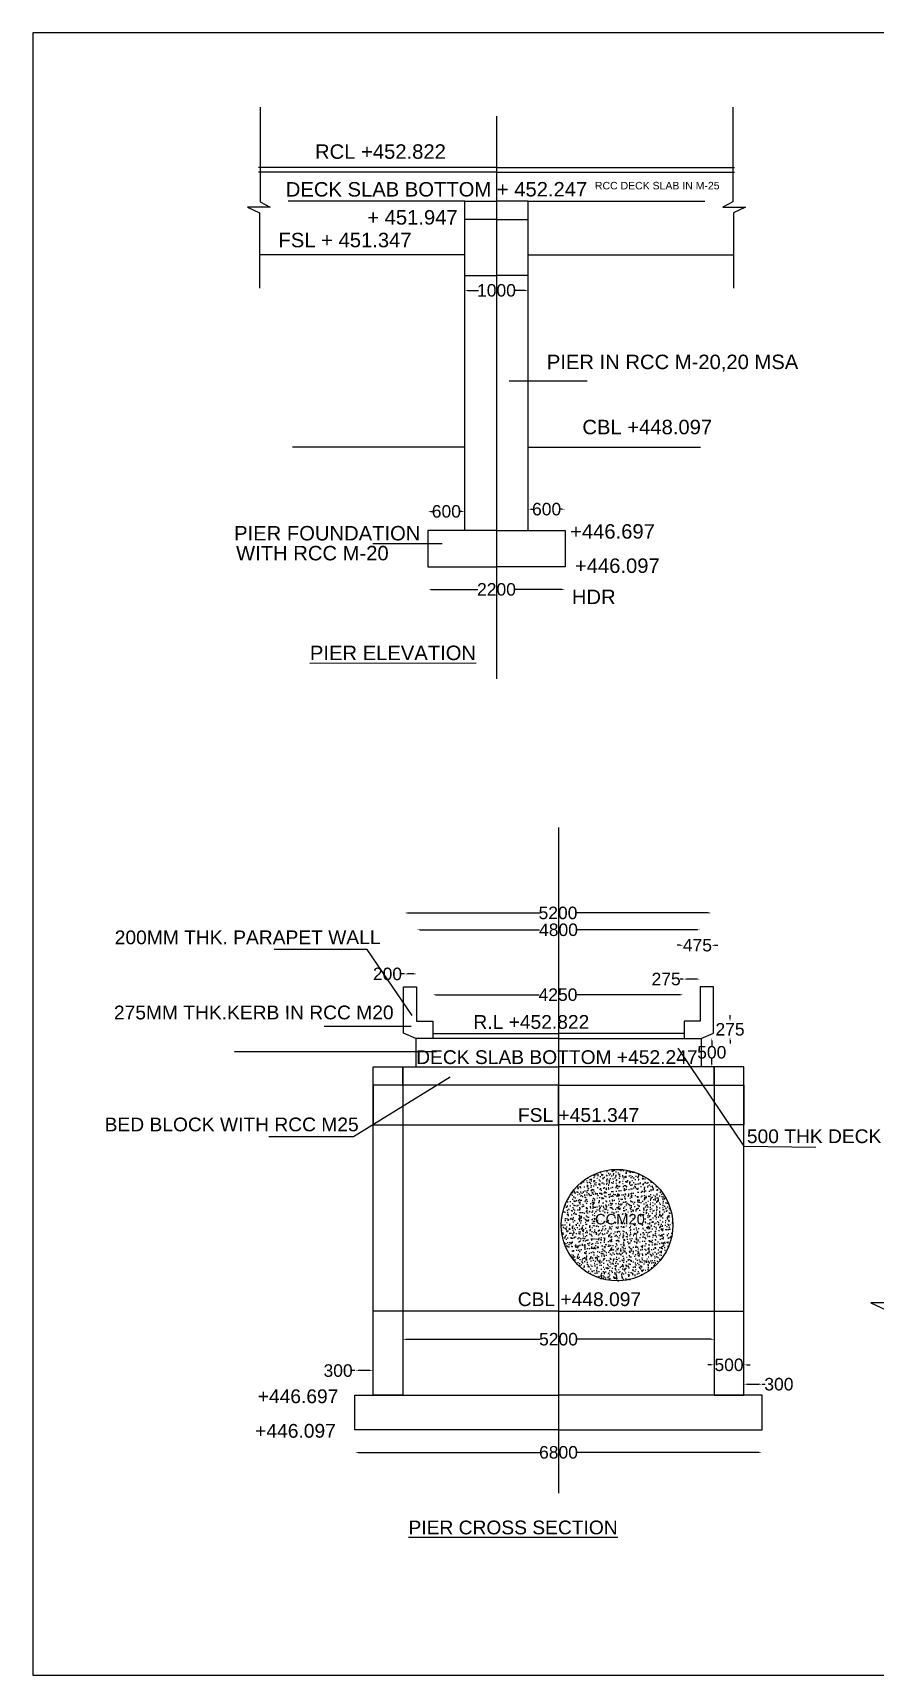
# Model space of a CAD drawing. Header units: inches. Extents: x 462478 to 482655, y -171037 to -157900.
# Drawn here: x 462478 to 469215, y -171037 to -157900 of the extents above; entities that cross this region are included whole.
import ezdxf

# ---------------------------------------------------------------- set-up
doc = ezdxf.new("R2010")
doc.units = ezdxf.units.IN
doc.header["$MEASUREMENT"] = 0
for name, color, linetype in [('DIMENSION', 7, 'Continuous'), ('DRAWING', 7, 'Continuous'), ('TEXT', 7, 'Continuous')]:
    doc.layers.add(name, color=color, linetype=linetype)
doc.styles.get("Standard").update_dxf_attribs({"font": 'arial.ttf'})
doc.dimstyles.new('ST100', dxfattribs={"dimtxt": 100, "dimasz": 25, "dimexe": 0, "dimexo": 300, "dimgap": 0.09, "dimtad": 0, "dimtih": 1, "dimtoh": 1, "dimdec": 0, "dimzin": 0, "dimdsep": 46, "dimtxsty": 'Standard', "dimcen": 0, "dimse1": 1, "dimse2": 1, "dimadec": 0, "dimazin": 0, "dimtfac": 1, "dimtdec": 0, "dimtofl": 0, "dimtmove": 0, "dimatfit": 3, "dimfxl": 2000, "dimtolj": 1, "dimtzin": 0, "dimarcsym": 0})

# ---------------------------------------------------------------- blocks, each defined once
blk = doc.blocks.new('*D56')
at = {"layer": 'Defpoints', "color": 0, "ltscale": 0.4, "transparency": 16777216}
for p in [(465932, -159964), (466440, -159960), (466440, -159964)]:
    blk.add_point(p, dxfattribs=at)
at = {"layer": 'DIMENSION', "color": 0, "lineweight": -2, "ltscale": 0.4, "transparency": 16777216}
for p, q in [((465958, -159960), (466041, -159960)), ((466414, -159960), (466331, -159960))]:
    blk.add_line(p, q, dxfattribs=at)
at = {"layer": 'DIMENSION', "color": 0, "ltscale": 0.4, "transparency": 16777216}
for points in [[(465958, -159956), (465958, -159965), (465932, -159960)], [(466414, -159956), (466414, -159965), (466440, -159960)]]:
    blk.add_solid(points, dxfattribs=at)
at = {"layer": 'DIMENSION', "color": 0, "ltscale": 0.4, "transparency": 16777216, "insert": (466186, -159960), "char_height": 100, "attachment_point": 5}
blk.add_mtext('\\A1;1000', dxfattribs=at)
blk = doc.blocks.new('*D57')
at = {"layer": 'Defpoints', "color": 0, "ltscale": 0.4, "transparency": 16777216}
for p in [(466735, -161710), (466440, -161881), (466735, -161881)]:
    blk.add_point(p, dxfattribs=at)
at = {"layer": 'DIMENSION', "color": 0, "lineweight": -2, "ltscale": 0.4, "transparency": 16777216}
for p, q in [((466464, -161710), (466477, -161710)), ((466710, -161710), (466698, -161710))]:
    blk.add_line(p, q, dxfattribs=at)
at = {"layer": 'DIMENSION', "color": 0, "ltscale": 0.4, "transparency": 16777216}
for points in [[(466464, -161706), (466464, -161714), (466440, -161710)], [(466710, -161706), (466710, -161714), (466735, -161710)]]:
    blk.add_solid(points, dxfattribs=at)
at = {"layer": 'DIMENSION', "color": 0, "ltscale": 0.4, "transparency": 16777216, "insert": (466587, -161710), "char_height": 100, "attachment_point": 5}
blk.add_mtext('\\A1;600', dxfattribs=at)
blk = doc.blocks.new('*D58')
at = {"layer": 'Defpoints', "color": 0, "ltscale": 0.4, "transparency": 16777216}
for p in [(465637, -161728), (465637, -161881), (465932, -161881)]:
    blk.add_point(p, dxfattribs=at)
at = {"layer": 'DIMENSION', "color": 0, "lineweight": -2, "ltscale": 0.4, "transparency": 16777216}
for p, q in [((465662, -161728), (465674, -161728)), ((465908, -161728), (465895, -161728))]:
    blk.add_line(p, q, dxfattribs=at)
at = {"layer": 'DIMENSION', "color": 0, "ltscale": 0.4, "transparency": 16777216}
for points in [[(465662, -161723), (465662, -161732), (465637, -161728)], [(465908, -161723), (465908, -161732), (465932, -161728)]]:
    blk.add_solid(points, dxfattribs=at)
at = {"layer": 'DIMENSION', "color": 0, "ltscale": 0.4, "transparency": 16777216, "insert": (465785, -161728), "char_height": 100, "attachment_point": 5}
blk.add_mtext('\\A1;600', dxfattribs=at)
blk = doc.blocks.new('*D59')
at = {"layer": 'Defpoints', "color": 0, "ltscale": 0.4, "transparency": 16777216}
for p in [(465640, -162170), (466735, -162170), (466735, -162352)]:
    blk.add_point(p, dxfattribs=at)
at = {"layer": 'DIMENSION', "color": 0, "lineweight": -2, "ltscale": 0.4, "transparency": 16777216}
for p, q in [((465664, -162352), (466036, -162352)), ((466710, -162352), (466336, -162352))]:
    blk.add_line(p, q, dxfattribs=at)
at = {"layer": 'DIMENSION', "color": 0, "ltscale": 0.4, "transparency": 16777216}
for points in [[(465664, -162348), (465664, -162356), (465640, -162352)], [(466710, -162348), (466710, -162356), (466735, -162352)]]:
    blk.add_solid(points, dxfattribs=at)
at = {"layer": 'DIMENSION', "color": 0, "ltscale": 0.4, "transparency": 16777216, "insert": (466186, -162352), "char_height": 100, "attachment_point": 5}
blk.add_mtext('\\A1;2200', dxfattribs=at)
blk = doc.blocks.new('*D96')
at = {"layer": 'Defpoints', "color": 0, "ltscale": 0.4, "transparency": 16777216}
for p in [(467815, -165808), (468054, -165808), (467824, -165933)]:
    blk.add_point(p, dxfattribs=at)
at = {"layer": 'DIMENSION', "color": 0, "lineweight": -2, "ltscale": 0.4, "transparency": 16777216}
for p, q in [((468054, -165783), (468054, -165758)), ((468054, -165958), (468054, -165983))]:
    blk.add_line(p, q, dxfattribs=at)
at = {"layer": 'DIMENSION', "color": 0, "ltscale": 0.4, "transparency": 16777216}
for points in [[(468050, -165783), (468058, -165783), (468054, -165808)], [(468050, -165958), (468058, -165958), (468054, -165933)]]:
    blk.add_solid(points, dxfattribs=at)
at = {"layer": 'DIMENSION', "color": 0, "ltscale": 0.4, "transparency": 16777216, "insert": (468054, -165871), "char_height": 100, "attachment_point": 5}
blk.add_mtext('\\A1;275', dxfattribs=at)
blk = doc.blocks.new('*D97')
at = {"layer": 'Defpoints', "color": 0, "ltscale": 0.4, "transparency": 16777216}
for p in [(467680, -165469), (467815, -165531), (467680, -165808)]:
    blk.add_point(p, dxfattribs=at)
at = {"layer": 'DIMENSION', "color": 0, "lineweight": -2, "ltscale": 0.4, "transparency": 16777216}
for p, q in [((467680, -165469), (467655, -165469)), ((467790, -165469), (467705, -165469))]:
    blk.add_line(p, q, dxfattribs=at)
at = {"layer": 'DIMENSION', "color": 0, "ltscale": 0.4, "transparency": 16777216}
for points in [[(467705, -165465), (467705, -165473), (467680, -165469)], [(467790, -165465), (467790, -165473), (467815, -165469)]]:
    blk.add_solid(points, dxfattribs=at)
at = {"layer": 'DIMENSION', "color": 0, "ltscale": 0.4, "transparency": 16777216, "insert": (467543, -165469), "char_height": 100, "attachment_point": 5}
blk.add_mtext('\\A1;275', dxfattribs=at)
blk = doc.blocks.new('*D98')
at = {"layer": 'Defpoints', "color": 0, "ltscale": 0.4, "transparency": 16777216}
for p in [(467680, -165198), (467680, -165469), (467906, -165531)]:
    blk.add_point(p, dxfattribs=at)
at = {"layer": 'DIMENSION', "color": 0, "lineweight": -2, "ltscale": 0.4, "transparency": 16777216}
for p, q in [((467655, -165198), (467630, -165198)), ((467932, -165198), (467956, -165198))]:
    blk.add_line(p, q, dxfattribs=at)
at = {"layer": 'DIMENSION', "color": 0, "ltscale": 0.4, "transparency": 16777216}
for points in [[(467655, -165194), (467655, -165203), (467680, -165198)], [(467932, -165194), (467932, -165203), (467906, -165198)]]:
    blk.add_solid(points, dxfattribs=at)
at = {"layer": 'DIMENSION', "color": 0, "ltscale": 0.4, "transparency": 16777216, "insert": (467793, -165198), "char_height": 100, "attachment_point": 5}
blk.add_mtext('\\A1;475', dxfattribs=at)
blk = doc.blocks.new('*D99')
at = {"layer": 'Defpoints', "color": 0, "ltscale": 0.4, "transparency": 16777216}
for p in [(466231, -165939), (466231, -166172), (467908, -166172)]:
    blk.add_point(p, dxfattribs=at)
at = {"layer": 'DIMENSION', "color": 0, "lineweight": -2, "ltscale": 0.4, "transparency": 16777216}
for p, q in [((467908, -165964), (467908, -166004)), ((467908, -166147), (467908, -166107))]:
    blk.add_line(p, q, dxfattribs=at)
at = {"layer": 'DIMENSION', "color": 0, "ltscale": 0.4, "transparency": 16777216}
for points in [[(467904, -165964), (467913, -165964), (467908, -165939)], [(467904, -166147), (467913, -166147), (467908, -166172)]]:
    blk.add_solid(points, dxfattribs=at)
at = {"layer": 'DIMENSION', "color": 0, "ltscale": 0.4, "transparency": 16777216, "insert": (467908, -166055), "char_height": 100, "attachment_point": 5}
blk.add_mtext('\\A1;500', dxfattribs=at)
blk = doc.blocks.new('*D100')
at = {"layer": 'Defpoints', "color": 0, "ltscale": 0.4, "transparency": 16777216}
for p in [(467680, -165594), (465677, -165806), (467680, -165808)]:
    blk.add_point(p, dxfattribs=at)
at = {"layer": 'DIMENSION', "color": 0, "lineweight": -2, "ltscale": 0.4, "transparency": 16777216}
for p, q in [((465702, -165594), (466527, -165594)), ((467655, -165594), (466830, -165594))]:
    blk.add_line(p, q, dxfattribs=at)
at = {"layer": 'DIMENSION', "color": 0, "ltscale": 0.4, "transparency": 16777216}
for points in [[(465702, -165590), (465702, -165599), (465677, -165594)], [(467655, -165590), (467655, -165599), (467680, -165594)]]:
    blk.add_solid(points, dxfattribs=at)
at = {"layer": 'DIMENSION', "color": 0, "ltscale": 0.4, "transparency": 16777216, "insert": (466678, -165594), "char_height": 100, "attachment_point": 5}
blk.add_mtext('\\A1;4250', dxfattribs=at)
blk = doc.blocks.new('*D101')
at = {"layer": 'Defpoints', "color": 0, "ltscale": 0.4, "transparency": 16777216}
for p in [(465450, -165428), (465450, -165524), (465550, -165524)]:
    blk.add_point(p, dxfattribs=at)
at = {"layer": 'DIMENSION', "color": 0, "lineweight": -2, "ltscale": 0.4, "transparency": 16777216}
for p, q in [((465450, -165428), (465425, -165428)), ((465525, -165428), (465475, -165428))]:
    blk.add_line(p, q, dxfattribs=at)
at = {"layer": 'DIMENSION', "color": 0, "ltscale": 0.4, "transparency": 16777216}
for points in [[(465475, -165424), (465475, -165432), (465450, -165428)], [(465525, -165424), (465525, -165432), (465550, -165428)]]:
    blk.add_solid(points, dxfattribs=at)
at = {"layer": 'DIMENSION', "color": 0, "ltscale": 0.4, "transparency": 16777216, "insert": (465314, -165428), "char_height": 100, "attachment_point": 5}
blk.add_mtext('\\A1;200', dxfattribs=at)
blk = doc.blocks.new('*D94')
at = {"layer": 'Defpoints', "color": 0, "ltscale": 0.4, "transparency": 16777216}
for p in [(467815, -165075), (465550, -165524), (467815, -165531)]:
    blk.add_point(p, dxfattribs=at)
at = {"layer": 'DIMENSION', "color": 0, "lineweight": -2, "ltscale": 0.4, "transparency": 16777216}
for p, q in [((465575, -165075), (466531, -165075)), ((467790, -165075), (466834, -165075))]:
    blk.add_line(p, q, dxfattribs=at)
at = {"layer": 'DIMENSION', "color": 0, "ltscale": 0.4, "transparency": 16777216}
for points in [[(465575, -165071), (465575, -165079), (465550, -165075)], [(467790, -165071), (467790, -165079), (467815, -165075)]]:
    blk.add_solid(points, dxfattribs=at)
at = {"layer": 'DIMENSION', "color": 0, "ltscale": 0.4, "transparency": 16777216, "insert": (466682, -165075), "char_height": 100, "attachment_point": 5}
blk.add_mtext('\\A1;4800', dxfattribs=at)
blk = doc.blocks.new('*D95')
at = {"layer": 'Defpoints', "color": 0, "ltscale": 0.4, "transparency": 16777216}
for p in [(467906, -164940), (465450, -165524), (467906, -165531)]:
    blk.add_point(p, dxfattribs=at)
at = {"layer": 'DIMENSION', "color": 0, "lineweight": -2, "ltscale": 0.4, "transparency": 16777216}
for p, q in [((465475, -164940), (466529, -164940)), ((467882, -164940), (466827, -164940))]:
    blk.add_line(p, q, dxfattribs=at)
at = {"layer": 'DIMENSION', "color": 0, "ltscale": 0.4, "transparency": 16777216}
for points in [[(465475, -164936), (465475, -164944), (465450, -164940)], [(467882, -164936), (467882, -164944), (467906, -164940)]]:
    blk.add_solid(points, dxfattribs=at)
at = {"layer": 'DIMENSION', "color": 0, "ltscale": 0.4, "transparency": 16777216, "insert": (466678, -164940), "char_height": 100, "attachment_point": 5}
blk.add_mtext('\\A1;5200', dxfattribs=at)
blk = doc.blocks.new('*D102')
at = {"layer": 'Defpoints', "color": 0, "ltscale": 0.4, "transparency": 16777216}
for p in [(465437, -168350), (467927, -168350), (467927, -168350)]:
    blk.add_point(p, dxfattribs=at)
at = {"layer": 'DIMENSION', "color": 0, "lineweight": -2, "ltscale": 0.4, "transparency": 16777216}
for p, q in [((465462, -168350), (466533, -168350)), ((467902, -168350), (466831, -168350))]:
    blk.add_line(p, q, dxfattribs=at)
at = {"layer": 'DIMENSION', "color": 0, "ltscale": 0.4, "transparency": 16777216}
for points in [[(465462, -168346), (465462, -168355), (465437, -168350)], [(467902, -168346), (467902, -168355), (467927, -168350)]]:
    blk.add_solid(points, dxfattribs=at)
at = {"layer": 'DIMENSION', "color": 0, "ltscale": 0.4, "transparency": 16777216, "insert": (466682, -168350), "char_height": 100, "attachment_point": 5}
blk.add_mtext('\\A1;5200', dxfattribs=at)
blk = doc.blocks.new('*D103')
at = {"layer": 'Defpoints', "color": 0, "ltscale": 0.4, "transparency": 16777216}
for p in [(467927, -168555), (468165, -168555), (468165, -168555)]:
    blk.add_point(p, dxfattribs=at)
at = {"layer": 'DIMENSION', "color": 0, "lineweight": -2, "ltscale": 0.4, "transparency": 16777216}
for p, q in [((467902, -168555), (467877, -168555)), ((468190, -168555), (468215, -168555))]:
    blk.add_line(p, q, dxfattribs=at)
at = {"layer": 'DIMENSION', "color": 0, "ltscale": 0.4, "transparency": 16777216}
for points in [[(467902, -168551), (467902, -168559), (467927, -168555)], [(468190, -168551), (468190, -168559), (468165, -168555)]]:
    blk.add_solid(points, dxfattribs=at)
at = {"layer": 'DIMENSION', "color": 0, "ltscale": 0.4, "transparency": 16777216, "insert": (468046, -168555), "char_height": 100, "attachment_point": 5}
blk.add_mtext('\\A1;500', dxfattribs=at)
blk = doc.blocks.new('*D104')
at = {"layer": 'Defpoints', "color": 0, "ltscale": 0.4, "transparency": 16777216}
for p in [(468165, -168798), (468310, -168710), (468310, -168798)]:
    blk.add_point(p, dxfattribs=at)
at = {"layer": 'DIMENSION', "color": 0, "lineweight": -2, "ltscale": 0.4, "transparency": 16777216}
for p, q in [((468190, -168710), (468285, -168710)), ((468310, -168710), (468335, -168710))]:
    blk.add_line(p, q, dxfattribs=at)
at = {"layer": 'DIMENSION', "color": 0, "ltscale": 0.4, "transparency": 16777216}
for points in [[(468190, -168705), (468190, -168714), (468165, -168710)], [(468285, -168705), (468285, -168714), (468310, -168710)]]:
    blk.add_solid(points, dxfattribs=at)
at = {"layer": 'DIMENSION', "color": 0, "ltscale": 0.4, "transparency": 16777216, "insert": (468445, -168710), "char_height": 100, "attachment_point": 5}
blk.add_mtext('\\A1;300', dxfattribs=at)
blk = doc.blocks.new('*D105')
at = {"layer": 'Defpoints', "color": 0, "ltscale": 0.4, "transparency": 16777216}
for p in [(465054, -168601), (465054, -168798), (465199, -168798)]:
    blk.add_point(p, dxfattribs=at)
at = {"layer": 'DIMENSION', "color": 0, "lineweight": -2, "ltscale": 0.4, "transparency": 16777216}
for p, q in [((465054, -168601), (465029, -168601)), ((465174, -168601), (465079, -168601))]:
    blk.add_line(p, q, dxfattribs=at)
at = {"layer": 'DIMENSION', "color": 0, "ltscale": 0.4, "transparency": 16777216}
for points in [[(465079, -168597), (465079, -168605), (465054, -168601)], [(465174, -168597), (465174, -168605), (465199, -168601)]]:
    blk.add_solid(points, dxfattribs=at)
at = {"layer": 'DIMENSION', "color": 0, "ltscale": 0.4, "transparency": 16777216, "insert": (464919, -168601), "char_height": 100, "attachment_point": 5}
blk.add_mtext('\\A1;300', dxfattribs=at)
blk = doc.blocks.new('*D106')
at = {"layer": 'Defpoints', "color": 0, "ltscale": 0.4, "transparency": 16777216}
for p in [(465054, -169074), (468310, -169074), (468310, -169255)]:
    blk.add_point(p, dxfattribs=at)
at = {"layer": 'DIMENSION', "color": 0, "lineweight": -2, "ltscale": 0.4, "transparency": 16777216}
for p, q in [((465079, -169255), (466532, -169255)), ((468285, -169255), (466832, -169255))]:
    blk.add_line(p, q, dxfattribs=at)
at = {"layer": 'DIMENSION', "color": 0, "ltscale": 0.4, "transparency": 16777216}
for points in [[(465079, -169251), (465079, -169259), (465054, -169255)], [(468285, -169251), (468285, -169259), (468310, -169255)]]:
    blk.add_solid(points, dxfattribs=at)
at = {"layer": 'DIMENSION', "color": 0, "ltscale": 0.4, "transparency": 16777216, "insert": (466682, -169255), "char_height": 100, "attachment_point": 5}
blk.add_mtext('\\A1;6800', dxfattribs=at)

msp = doc.modelspace()

# ---------------------------------------------------------------- hatches: boundary and pattern name
at = {"layer": 'DRAWING', "ltscale": 0.4}
h = msp.add_hatch(dxfattribs=at)
h.set_pattern_fill('AR-CONC', color=256, scale=10, style=0)
h.set_pattern_definition([(50, (-5983.57, -6210.85), (71.726018, -6.2752135), [7.5, -82.5]), (355, (-5983.57, -6210.85), (-13.875133, 75.219213), [6, -66]), (100.4514, (-5977.59, -6211.374), (57.850938, 68.943954), [6.374019, -70.114211]), (46.1842, (-5983.57, -6190.85), (106.724105, -16.551901), [11.25, -123.75]), (96.6356, (-5974.68, -6192.23), (93.46627, 97.411787), [9.561029, -105.1713]), (351.1842, (-5983.57, -6190.85), (93.466195, 97.41186), [9, -99]), (21, (-5973.57, -6195.85), (59.690705, -40.261889), [7.5, -82.5]), (326, (-5973.57, -6195.85), (24.331533, 72.515005), [6, -66]), (71.4514, (-5968.595, -6199.206), (84.022263, 32.25305), [6.374019, -70.114211]), (37.5, (-5983.57, -6210.85), (1.2159855, 33.2893854), [0, -65.2, 0, -67, 0, -66.25]), (7.5, (-5983.57, -6210.85), (26.3069537, 39.4411712), [0, -38.2, 0, -63.7, 0, -25.25]), (327.5, (-6005.87, -6210.85), (53.3822436, -2.2554872), [0, -25, 0, -78, 0, -103.5]), (317.5, (-6015.87, -6210.85), (58.318617, 10.0104982), [0, -32.5, 0, -51.8, 0, -73.5])])
h.paths.add_polyline_path([(466704.2, -167437.1, 1), (467596.5, -167437.1, 1)])
h.paths.add_polyline_path([(466953.4, -167326.5), (467381.9, -167326.5), (467381.9, -167455.4), (466953.4, -167455.4)], flags=24)

# ---------------------------------------------------------------- linework, layer by layer
for points in [[(482655, -157899.5), (462477.5, -157899.5), (462477.5, -171037), (482655, -171037)], [(465437, -168798.5), (465199, -168798.5), (465199, -166172), (465437, -166172)], [(466682, -166318), (465437, -166318), (465437, -166172), (466682, -166172)], [(466682, -166318), (467927, -166318), (467927, -166172), (466682, -166172)], [(467927, -168798.5), (468165, -168798.5), (468165, -166172), (467927, -166172)], [(465199, -166635), (466682, -166635), (466682, -166318), (465199, -166318)], [(468165, -166635), (466682, -166635), (466682, -166318), (468165, -166318)]]:
    msp.add_lwpolyline(points, close=True, dxfattribs=at)
for points in [[(464294.5, -158495), (464294.5, -159250.5), (464376, -159294), (464194, -159294), (464291, -159340), (464291, -159941)], [(466186, -158566), (466186, -163066.5)], [(468077.5, -158495), (468077.5, -159250.5), (467996, -159294), (468178, -159294), (468081, -159340), (468081, -159941)], [(466186, -158975.5), (464282, -158975.5)], [(466186, -159014), (464282, -159014)], [(466186, -158975.5), (468090, -158975.5)], [(466186, -159014), (468090, -159014)], [(465932.5, -159246.5), (464519, -159246.5)], [(465932.5, -161881), (465932.5, -159246.5), (466169.5, -159246.5), (466186, -159246.5)], [(466439.5, -161881), (466439.5, -159246.5), (466202.5, -159246.5), (466186, -159246.5)], [(466439.5, -159246.5), (467853, -159246.5)], [(466186, -159391.5), (465932.5, -159391.5)], [(466186, -159391.5), (466439.5, -159391.5)], [(465932.5, -159675.5), (464291, -159675.5)], [(466439.5, -159675.5), (468081, -159675.5)], [(465932.5, -161213.5), (464554.5, -161213.5)], [(466439.5, -161213.5), (467817.5, -161213.5)], [(466186, -161881), (465637, -161881), (465637, -162170.5), (466186, -162170.5)], [(466186, -161881), (466735, -161881), (466735, -162170.5), (466186, -162170.5)], [(466682, -164255), (466682, -169582)], [(465542, -165944), (465441, -165902.5), (465441, -165531.5), (465547.5, -165531.5), (465547.5, -165805), (465677.5, -165805), (465677.5, -165944)], [(467822, -165944), (467923, -165902.5), (467923, -165531.5), (467816.5, -165531.5), (467816.5, -165805), (467686.5, -165805), (467686.5, -165944)], [(465677.5, -165903), (466682, -165903)], [(467686.5, -165903), (466682, -165903)], [(466682, -165944), (465542, -165944), (465542, -166172)], [(466682, -165944), (467822, -165944), (467822, -166172)], [(469299.5, -167772), (469299.5, -168021), (469399, -168058.5), (469179.5, -168058.5), (469301, -168115.5), (469301, -168351.5)], [(466682, -168124), (465199, -168124)], [(466682, -168124), (468165, -168124)], [(466682, -169073.5), (465054, -169073.5), (465054, -168798.5), (466682, -168798.5)], [(466682, -169073.5), (468310, -169073.5), (468310, -168798.5), (466682, -168798.5)]]:
    msp.add_lwpolyline(points, dxfattribs=at)
msp.add_circle((467150.4, -167437.1), 446.1, dxfattribs=at)

# ---------------------------------------------------------------- texts
at = {"layer": 'DRAWING', "color": 7}
for s, height, p in [(' RCL +452.822', 115.669, (464689.8, -158907.2)), ('DECK SLAB BOTTOM + 452.247', 115.669, (464500.9, -159209.2)), ('RCC DECK SLAB IN M-25', 60, (466973.8, -159151.8)), (' + 451.947', 115.67, (465107.3, -159433.3)), ('FSL + 451.347', 115.669, (464442.4, -159614.9)), ('PIER IN RCC M-20,20 MSA', 115.669, (466588.8, -160589.9)), ('CBL +448.097', 115.669, (466873.3, -161110.6)), ('PIER FOUNDATION', 115.669, (464087.3, -161960.2)), (' +446.697', 115.67, (466729.8, -161945.7)), ('WITH RCC M-20', 115.669, (464102.9, -162119.4)), (' +446.097', 115.67, (466768.5, -162219.8)), ('HDR', 115.67, (466789, -162469.3)), ('%%UPIER ELEVATION', 115.669, (464693.5, -162917.4)), ('200MM THK. PARAPET WALL', 110, (463132.4, -165190.1)), ('275MM THK.KERB IN RCC M20', 110, (463126.1, -165791.3)), ('R.L +452.822', 110, (466001.3, -165866.9)), ('DECK SLAB BOTTOM +452.247', 110, (465544, -166148.5)), ('BED BLOCK WITH RCC M25', 110, (463051.8, -166686.9)), ('FSL +451.347', 110, (466357.5, -166611.5)), ('500 THK DECK SLAB WITH RCC M25', 110, (468188.8, -166781.2)), ('CBL +448.097', 110, (466356.1, -168084.8)), (' +446.697', 110, (464233.6, -168861.3)), (' +446.097', 110, (464213.3, -169137.7)), ('%%UPIER CROSS SECTION', 110, (465482.1, -169910.7))]:
    msp.add_text(s, height=height, rotation=0.01749, dxfattribs=at).set_placement(p)
at = {"layer": 'DRAWING', "insert": (466974.4, -167347.5), "char_height": 84.03, "width": 225.688, "attachment_point": 1}
msp.add_mtext('CCM20', dxfattribs=at)

# ---------------------------------------------------------------- dimensions: what is measured, and where the dimension line sits
at = {"layer": 'DIMENSION', "ltscale": 0.4}
for base, p1, p2, text, picture, middle in [((466439.5, -159960.5), (465932.5, -159963.5), (466439.5, -159963.5), '1000', '*D56', (466186, -159960.5)), ((465637, -161727.5), (465932.5, -161881), (465637, -161881), '600', '*D58', (465784.8, -161727.5)), ((466735, -161710), (466439.5, -161881), (466735, -161881), '600', '*D57', (466587.2, -161710)), ((467906.5, -164940), (465450, -165523.5), (467906.5, -165531), '5200', '*D95', (466678.2, -164940)), ((467815, -165075), (465550, -165523.5), (467815, -165531), '4800', '*D94', (466682.5, -165075)), ((467680, -165198.5), (467906.5, -165531), (467680, -165469), '475', '*D98', (467793.2, -165198.5)), ((465450, -165428), (465550, -165523.5), (465450, -165523.5), '200', '*D101', (465313.8, -165428)), ((467680, -165594.5), (465677, -165806), (467680, -165808), '4250', '*D100', (466678.5, -165594.5)), ((467680, -165469), (467815, -165531), (467680, -165808), '275', '*D97', (467543.2, -165469)), ((467927, -168350.5), (465437, -168350.5), (467927, -168350.5), '5200', '*D102', (466682, -168350.5)), ((465054, -168601), (465199, -168798.5), (465054, -168798.5), '300', '*D105', (464918.6, -168601)), ((468165, -168555), (467927, -168555), (468165, -168555), '500', '*D103', (468046, -168555)), ((468310, -168709.5), (468165, -168798.5), (468310, -168798.5), '300', '*D104', (468445.4, -168709.5)), ((468310, -169255), (465054, -169073.5), (468310, -169073.5), '6800', '*D106', (466682, -169255))]:
    dim = msp.add_linear_dim(base=base, p1=p1, p2=p2, text=text, dimstyle='ST100', dxfattribs=at)
    dim.commit()
    dim.dimension.update_dxf_attribs({"geometry": picture, "text_midpoint": middle})
dim = msp.add_linear_dim(base=(466735, -162352), p1=(465639.5, -162170.5), p2=(466735, -162170.5), text='2200', dimstyle='ST100', dxfattribs=at)
dim.commit()
dim.dimension.update_dxf_attribs({"geometry": '*D59', "text_midpoint": (466186, -162352), "dimtype": 160})
dim = msp.add_linear_dim(base=(468054, -165808), p1=(467823.7, -165933.1), p2=(467815, -165808), angle=90, text='275', dimstyle='ST100', dxfattribs=at)
dim.commit()
dim.dimension.update_dxf_attribs({"geometry": '*D96', "text_midpoint": (468054, -165870.5)})
dim = msp.add_linear_dim(base=(467908.5, -166172), p1=(466231, -165939), p2=(466231, -166172), angle=90, text='500', dimstyle='ST100', dxfattribs=at)
dim.commit()
dim.dimension.update_dxf_attribs({"geometry": '*D99', "text_midpoint": (467908.5, -166055.5), "dimtype": 160})

# ---------------------------------------------------------------- leaders
at = {"layer": 'DRAWING', "ltscale": 0.4}
for points in [[(465932.5, -159841.5), (466186, -159841.5)], [(466439.5, -159841.5), (466186, -159841.5)], [(466288, -160683), (466910.5, -160683)], [(465751, -161986.5), (465198, -161986.5)]]:
    msp.add_leader(points, dimstyle='ST100', override={"dimgap": 0.09, "dimtad": 0}, dxfattribs=at)
at = {"layer": 'TEXT', "ltscale": 0.4}
for points in [[(465512, -165760.5), (465152.5, -165231.5), (464408, -165231.5)], [(465504, -165847), (464809, -165847)], [(465706, -166049.5), (464089.5, -166049.5)], [(467636, -166021), (468165, -166806.5), (468739.5, -166812.5)], [(465815, -166253), (465043, -166731), (464365.5, -166731)]]:
    msp.add_leader(points, dimstyle='ST100', override={"dimgap": 0.09, "dimtad": 0}, dxfattribs=at)

doc.saveas('drawing.dxf')
